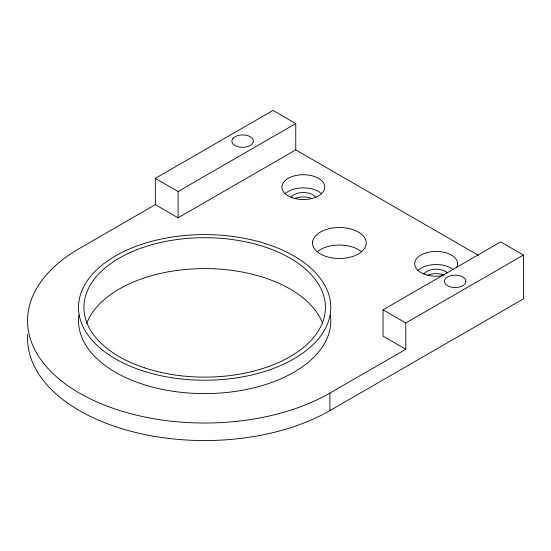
<?xml version="1.0" encoding="UTF-8"?>
<svg xmlns="http://www.w3.org/2000/svg" width="551" height="551" viewBox="0 0 551 551"><rect width="100%" height="100%" fill="white"/><g stroke="black" fill="none" stroke-linecap="round" stroke-linejoin="round"><path stroke-width="0.83" d="M27.688 334.292A177.112 102.252 0 0 0 133.686 431.991A177.112 102.252 0 0 0 329.897 410.612L523.45 298.869L523.45 255.044L405.805 322.969L405.805 349.265L329.897 393.083A177.112 102.252 0 0 1 79.427 393.083A177.112 102.252 0 0 1 79.427 248.473L155.327 204.655L155.327 178.359L272.979 110.434L295.749 123.582L295.749 149.879L478.323 255.285M155.327 178.359L178.097 191.507L295.749 123.582M155.327 204.655L178.097 217.797L295.749 149.879M405.805 349.265L383.035 336.117L383.035 309.82L500.68 241.903L523.45 255.044M383.035 309.82L405.805 322.969M329.897 393.083L329.897 410.612M178.097 191.507L178.097 217.797M86.638 323.561A120.759 69.722 0 0 1 204.662 268.592A120.759 69.722 0 0 1 322.686 323.561M317.679 251.421A26.834 15.49 0 0 1 361.098 251.421M295.446 198.388A13.417 7.748 0 0 1 311.219 198.388M427.445 275.452A13.417 7.748 0 0 1 444.051 275.073M330.4 315.069A126.124 72.815 0 0 1 204.662 393.6A126.124 72.815 0 0 1 78.924 315.069M442.797 275.603A21.468 12.397 0 0 1 414.813 265.107A21.468 12.397 0 0 1 438.403 251.483A21.468 12.397 0 0 1 456.579 267.641M417.858 270.486A21.468 12.397 0 0 1 453.528 269.673M423.767 273.992A13.417 7.748 0 0 1 435.111 269.239A13.417 7.748 0 0 1 447.598 272.91M285.032 193.794A21.468 12.397 0 0 1 321.639 193.794M290.935 197.306A13.417 7.748 0 0 1 303.332 192.526A13.417 7.748 0 0 1 315.73 197.306M312.617 241.793L312.555 242.998A26.834 15.49 0 0 0 339.388 258.488L343.583 258.302A26.834 15.49 0 0 0 366.188 242.185A26.834 15.49 0 0 0 340.793 227.529A26.834 15.49 0 0 0 312.885 240.573L312.617 241.793M465.857 281.63L465.175 283.531A10.731 6.199 0 0 1 447.584 285.749A10.731 6.199 0 0 1 451.235 275.569A10.731 6.199 0 0 1 465.857 281.63M233.045 138.301L232.012 140.14A10.731 6.199 0 0 0 244.293 147.234L247.489 146.635A10.731 6.199 0 0 0 250.202 136.731A10.731 6.199 0 0 0 233.045 138.301M141.6 370.472A126.124 72.815 0 0 0 330.786 307.41A126.124 72.815 0 0 0 141.6 244.348A126.124 72.815 0 0 0 141.6 370.472M144.286 367.786A120.759 69.722 0 0 0 325.421 307.41A120.759 69.722 0 0 0 144.286 247.034A120.759 69.722 0 0 0 144.286 367.786M292.602 197.857A21.468 12.397 0 0 0 324.801 187.126A21.468 12.397 0 0 0 292.602 176.389A21.468 12.397 0 0 0 292.602 197.857"/></g></svg>
